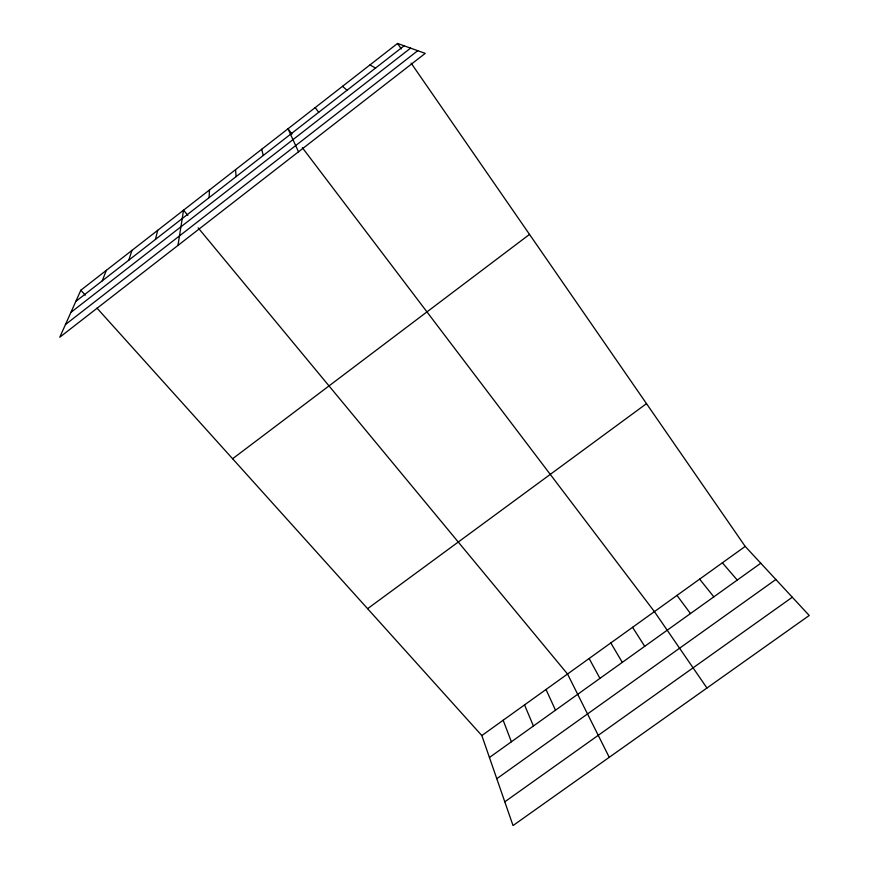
<?xml version="1.0" encoding="UTF-8"?>
<svg xmlns="http://www.w3.org/2000/svg" width="869" height="869" viewBox="0 0 869 869"><rect width="100%" height="100%" fill="white"/><g stroke="black" fill="none" stroke-linecap="round" stroke-linejoin="round"><path stroke-width="1.3" d="M209.103 197.643L209.483 189.963M177.971 245.416L183.544 210.179L187.845 215.382M155.442 239.42L157.702 230.318M128.786 260.179L131.979 250.359M102.249 280.839L106.355 270.324M80.85 290.203L59.776 337.215L425.234 53.378L397.524 43.45L80.85 290.203L85.336 295.178M75.82 301.413L404.118 45.807M70.9 312.406L410.592 48.132M65.457 324.55L417.75 50.695M232.61 458.756L529.525 234.402M367.609 608.68L646.503 403.64M481.839 735.565L745.2 546.416L809.224 615.48L513.025 825.55L481.839 735.565L97.002 308.137M489.443 757.496L760.777 563.221M496.796 778.711L775.854 579.493M504.802 801.815L792.3 597.231M369.966 64.925L375.517 68.075M342.516 86.313L347.046 90.246M722.378 562.808L737.249 580.058M198.165 227.852L567.533 674.018L609.234 757.312M699.643 579.134L713.818 596.84M291.984 134.032L287.997 128.786L298.512 151.803M302.325 147.665L654.411 611.624L706.953 688.02M315.197 107.593L318.706 112.307M676.994 595.406L690.464 613.557M397.524 43.45L401.304 48.925M411.135 63.144L745.2 546.416M632.578 627.299L644.7 646.319M610.82 642.93L622.291 662.374M589.139 658.496L599.947 678.374M546.004 689.486L555.508 710.19M524.539 704.9L533.414 726.017M503.162 720.26L511.385 741.778M261.721 149.272L263.253 155.486M235.542 169.661L236.118 176.613"/></g></svg>
